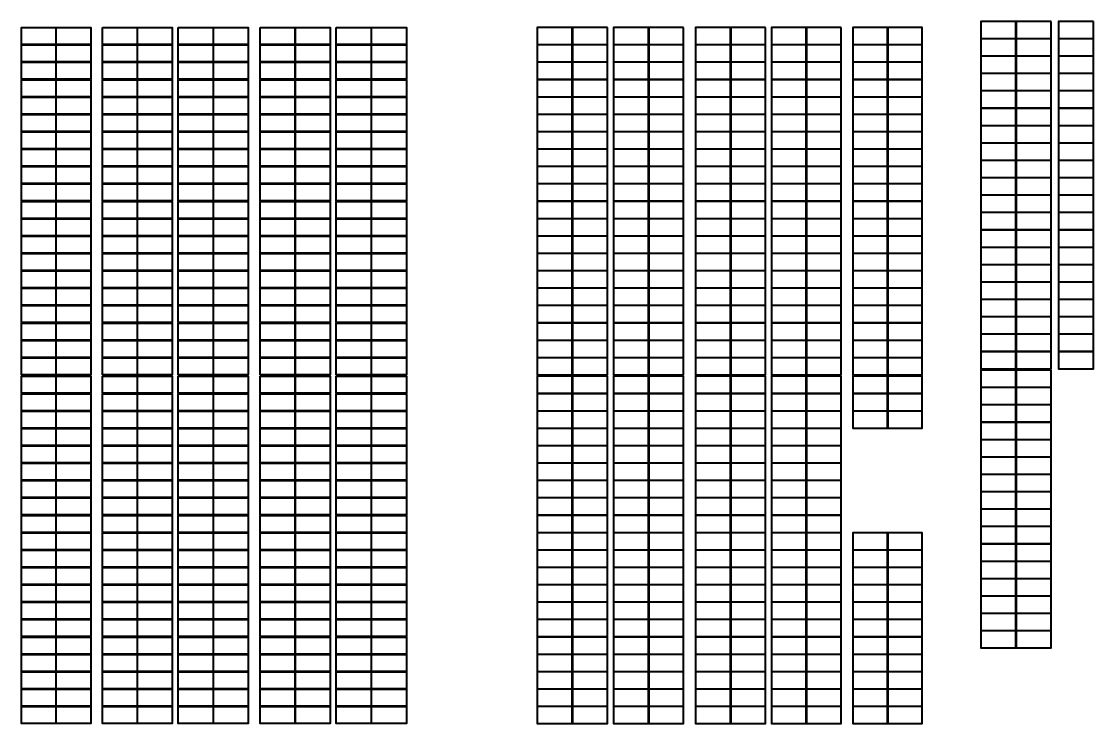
# Model space of a CAD drawing. Header units: millimetres. Extents: x 905 to 454098, y 508 to 244600.
# Drawn here: x 239238 to 310726, y 508 to 47324 of the extents above; entities that cross this region are included whole.
import ezdxf

# ---------------------------------------------------------------- set-up
doc = ezdxf.new("R2010")
doc.units = ezdxf.units.MM
doc.layers.add('SOL-PV MODULES', color=5, linetype='Continuous', lineweight=40)

msp = doc.modelspace()

# ---------------------------------------------------------------- linework, layer by layer
at = {"layer": 'SOL-PV MODULES'}
for points in [[(305548, 47324), (303218, 47324), (303218, 46190), (305548, 46190)], [(307897, 47324), (305568, 47324), (305568, 46190), (307897, 46190)], [(310726, 47324), (308397, 47324), (308397, 46190), (310726, 46190)], [(241537, 45784), (239238, 45784), (239238, 46918), (241537, 46918)], [(241557, 46918), (243861, 46918), (243861, 45784), (241557, 45784)], [(244652, 46918), (246963, 46918), (246963, 45784), (244652, 45784)], [(246982, 46918), (249297, 46918), (249297, 45784), (246982, 45784)], [(249694, 46918), (252014, 46918), (252014, 45784), (249694, 45784)], [(252034, 46918), (254356, 46918), (254356, 45784), (252034, 45784)], [(255153, 46918), (257479, 46918), (257479, 45784), (255153, 45784)], [(257499, 46918), (259828, 46918), (259828, 45784), (257499, 45784)], [(260227, 46918), (262557, 46918), (262557, 45784), (260227, 45784)], [(262577, 46918), (264909, 46918), (264909, 45784), (262577, 45784)], [(275966, 46918), (273635, 46918), (273635, 45784), (275966, 45784)], [(278317, 46918), (275986, 46918), (275986, 45784), (278317, 45784)], [(281045, 46918), (278716, 46918), (278716, 45784), (281045, 45784)], [(283391, 46918), (281065, 46918), (281065, 45784), (283391, 45784)], [(286510, 46918), (284188, 46918), (284188, 45784), (286510, 45784)], [(288849, 46918), (286530, 46918), (286530, 45784), (288849, 45784)], [(291561, 46918), (289247, 46918), (289247, 45784), (291561, 45784)], [(293892, 46918), (291581, 46918), (291581, 45784), (293892, 45784)], [(296987, 46918), (294683, 46918), (294683, 45784), (296987, 45784)], [(297007, 45784), (299306, 45784), (299306, 46918), (297007, 46918)], [(241537, 44625), (239238, 44625), (239238, 45759), (241537, 45759)], [(241557, 45759), (243861, 45759), (243861, 44625), (241557, 44625)], [(244652, 45759), (246963, 45759), (246963, 44625), (244652, 44625)], [(246982, 45759), (249297, 45759), (249297, 44625), (246982, 44625)], [(249694, 45759), (252014, 45759), (252014, 44625), (249694, 44625)], [(252034, 45759), (254356, 45759), (254356, 44625), (252034, 44625)], [(255153, 45759), (257479, 45759), (257479, 44625), (255153, 44625)], [(257499, 45759), (259828, 45759), (259828, 44625), (257499, 44625)], [(260227, 45759), (262557, 45759), (262557, 44625), (260227, 44625)], [(262577, 45759), (264909, 45759), (264909, 44625), (262577, 44625)], [(275966, 45759), (273635, 45759), (273635, 44625), (275966, 44625)], [(278317, 45759), (275986, 45759), (275986, 44625), (278317, 44625)], [(281045, 45759), (278716, 45759), (278716, 44625), (281045, 44625)], [(283391, 45759), (281065, 45759), (281065, 44625), (283391, 44625)], [(286510, 45759), (284188, 45759), (284188, 44625), (286510, 44625)], [(288849, 45759), (286530, 45759), (286530, 44625), (288849, 44625)], [(291561, 45759), (289247, 45759), (289247, 44625), (291561, 44625)], [(293892, 45759), (291581, 45759), (291581, 44625), (293892, 44625)], [(296987, 45759), (294683, 45759), (294683, 44625), (296987, 44625)], [(297007, 44625), (299306, 44625), (299306, 45759), (297007, 45759)], [(305548, 46165), (303218, 46165), (303218, 45031), (305548, 45031)], [(307897, 46165), (305568, 46165), (305568, 45031), (307897, 45031)], [(310726, 46165), (308397, 46165), (308397, 45031), (310726, 45031)], [(241537, 43466), (239238, 43466), (239238, 44600), (241537, 44600)], [(241557, 44600), (243861, 44600), (243861, 43466), (241557, 43466)], [(244652, 44600), (246963, 44600), (246963, 43466), (244652, 43466)], [(246982, 44600), (249297, 44600), (249297, 43466), (246982, 43466)], [(249694, 44600), (252014, 44600), (252014, 43466), (249694, 43466)], [(252034, 44600), (254356, 44600), (254356, 43466), (252034, 43466)], [(255153, 44600), (257479, 44600), (257479, 43466), (255153, 43466)], [(257499, 44600), (259828, 44600), (259828, 43466), (257499, 43466)], [(260227, 44600), (262557, 44600), (262557, 43466), (260227, 43466)], [(262577, 44600), (264909, 44600), (264909, 43466), (262577, 43466)], [(275966, 44600), (273635, 44600), (273635, 43466), (275966, 43466)], [(278317, 44600), (275986, 44600), (275986, 43466), (278317, 43466)], [(281045, 44600), (278716, 44600), (278716, 43466), (281045, 43466)], [(283391, 44600), (281065, 44600), (281065, 43466), (283391, 43466)], [(286510, 44600), (284188, 44600), (284188, 43466), (286510, 43466)], [(288849, 44600), (286530, 44600), (286530, 43466), (288849, 43466)], [(291561, 44600), (289247, 44600), (289247, 43466), (291561, 43466)], [(293892, 44600), (291581, 44600), (291581, 43466), (293892, 43466)], [(296987, 44600), (294683, 44600), (294683, 43466), (296987, 43466)], [(297007, 43466), (299306, 43466), (299306, 44600), (297007, 44600)], [(305548, 45006), (303218, 45006), (303218, 43872), (305548, 43872)], [(307897, 45006), (305568, 45006), (305568, 43872), (307897, 43872)], [(310726, 45006), (308397, 45006), (308397, 43872), (310726, 43872)], [(305548, 43847), (303218, 43847), (303218, 42713), (305548, 42713)], [(307897, 43847), (305568, 43847), (305568, 42713), (307897, 42713)], [(310726, 43847), (308397, 43847), (308397, 42713), (310726, 42713)], [(241537, 42307), (239238, 42307), (239238, 43441), (241537, 43441)], [(241557, 43441), (243861, 43441), (243861, 42307), (241557, 42307)], [(244652, 43441), (246963, 43441), (246963, 42307), (244652, 42307)], [(246982, 43441), (249297, 43441), (249297, 42307), (246982, 42307)], [(249694, 43441), (252014, 43441), (252014, 42307), (249694, 42307)], [(252034, 43441), (254356, 43441), (254356, 42307), (252034, 42307)], [(255153, 43441), (257479, 43441), (257479, 42307), (255153, 42307)], [(257499, 43441), (259828, 43441), (259828, 42307), (257499, 42307)], [(260227, 43441), (262557, 43441), (262557, 42307), (260227, 42307)], [(262577, 43441), (264909, 43441), (264909, 42307), (262577, 42307)], [(275966, 43441), (273635, 43441), (273635, 42307), (275966, 42307)], [(278317, 43441), (275986, 43441), (275986, 42307), (278317, 42307)], [(281045, 43441), (278716, 43441), (278716, 42307), (281045, 42307)], [(283391, 43441), (281065, 43441), (281065, 42307), (283391, 42307)], [(286510, 43441), (284188, 43441), (284188, 42307), (286510, 42307)], [(288849, 43441), (286530, 43441), (286530, 42307), (288849, 42307)], [(291561, 43441), (289247, 43441), (289247, 42307), (291561, 42307)], [(293892, 43441), (291581, 43441), (291581, 42307), (293892, 42307)], [(296987, 43441), (294683, 43441), (294683, 42307), (296987, 42307)], [(297007, 42307), (299306, 42307), (299306, 43441), (297007, 43441)], [(241537, 41148), (239238, 41148), (239238, 42282), (241537, 42282)], [(241557, 42282), (243861, 42282), (243861, 41148), (241557, 41148)], [(244652, 42282), (246963, 42282), (246963, 41148), (244652, 41148)], [(246982, 42282), (249297, 42282), (249297, 41148), (246982, 41148)], [(249694, 42282), (252014, 42282), (252014, 41148), (249694, 41148)], [(252034, 42282), (254356, 42282), (254356, 41148), (252034, 41148)], [(255153, 42282), (257479, 42282), (257479, 41148), (255153, 41148)], [(257499, 42282), (259828, 42282), (259828, 41148), (257499, 41148)], [(260227, 42282), (262557, 42282), (262557, 41148), (260227, 41148)], [(262577, 42282), (264909, 42282), (264909, 41148), (262577, 41148)], [(275966, 42282), (273635, 42282), (273635, 41148), (275966, 41148)], [(278317, 42282), (275986, 42282), (275986, 41148), (278317, 41148)], [(281045, 42282), (278716, 42282), (278716, 41148), (281045, 41148)], [(283391, 42282), (281065, 42282), (281065, 41148), (283391, 41148)], [(286510, 42282), (284188, 42282), (284188, 41148), (286510, 41148)], [(288849, 42282), (286530, 42282), (286530, 41148), (288849, 41148)], [(291561, 42282), (289247, 42282), (289247, 41148), (291561, 41148)], [(293892, 42282), (291581, 42282), (291581, 41148), (293892, 41148)], [(296987, 42282), (294683, 42282), (294683, 41148), (296987, 41148)], [(297007, 41148), (299306, 41148), (299306, 42282), (297007, 42282)], [(305548, 42688), (303218, 42688), (303218, 41554), (305548, 41554)], [(307897, 42688), (305568, 42688), (305568, 41554), (307897, 41554)], [(310726, 42688), (308397, 42688), (308397, 41554), (310726, 41554)], [(305548, 41529), (303218, 41529), (303218, 40395), (305548, 40395)], [(307897, 41529), (305568, 41529), (305568, 40395), (307897, 40395)], [(310726, 41529), (308397, 41529), (308397, 40395), (310726, 40395)], [(241537, 39989), (239238, 39989), (239238, 41123), (241537, 41123)], [(241557, 41123), (243861, 41123), (243861, 39989), (241557, 39989)], [(244652, 41123), (246963, 41123), (246963, 39989), (244652, 39989)], [(246982, 41123), (249297, 41123), (249297, 39989), (246982, 39989)], [(249694, 41123), (252014, 41123), (252014, 39989), (249694, 39989)], [(252034, 41123), (254356, 41123), (254356, 39989), (252034, 39989)], [(255153, 41123), (257479, 41123), (257479, 39989), (255153, 39989)], [(257499, 41123), (259828, 41123), (259828, 39989), (257499, 39989)], [(260227, 41123), (262557, 41123), (262557, 39989), (260227, 39989)], [(262577, 41123), (264909, 41123), (264909, 39989), (262577, 39989)], [(275966, 41123), (273635, 41123), (273635, 39989), (275966, 39989)], [(278317, 41123), (275986, 41123), (275986, 39989), (278317, 39989)], [(281045, 41123), (278716, 41123), (278716, 39989), (281045, 39989)], [(283391, 41123), (281065, 41123), (281065, 39989), (283391, 39989)], [(286510, 41123), (284188, 41123), (284188, 39989), (286510, 39989)], [(288849, 41123), (286530, 41123), (286530, 39989), (288849, 39989)], [(291561, 41123), (289247, 41123), (289247, 39989), (291561, 39989)], [(293892, 41123), (291581, 41123), (291581, 39989), (293892, 39989)], [(296987, 41123), (294683, 41123), (294683, 39989), (296987, 39989)], [(297007, 39989), (299306, 39989), (299306, 41123), (297007, 41123)], [(305548, 40370), (303218, 40370), (303218, 39236), (305548, 39236)], [(307897, 40370), (305568, 40370), (305568, 39236), (307897, 39236)], [(310726, 40370), (308397, 40370), (308397, 39236), (310726, 39236)], [(241537, 38830), (239238, 38830), (239238, 39964), (241537, 39964)], [(241557, 39964), (243861, 39964), (243861, 38830), (241557, 38830)], [(244652, 39964), (246963, 39964), (246963, 38830), (244652, 38830)], [(246982, 39964), (249297, 39964), (249297, 38830), (246982, 38830)], [(249694, 39964), (252014, 39964), (252014, 38830), (249694, 38830)], [(252034, 39964), (254356, 39964), (254356, 38830), (252034, 38830)], [(255153, 39964), (257479, 39964), (257479, 38830), (255153, 38830)], [(257499, 39964), (259828, 39964), (259828, 38830), (257499, 38830)], [(260227, 39964), (262557, 39964), (262557, 38830), (260227, 38830)], [(262577, 39964), (264909, 39964), (264909, 38830), (262577, 38830)], [(275966, 39964), (273635, 39964), (273635, 38830), (275966, 38830)], [(278317, 39964), (275986, 39964), (275986, 38830), (278317, 38830)], [(281045, 39964), (278716, 39964), (278716, 38830), (281045, 38830)], [(283391, 39964), (281065, 39964), (281065, 38830), (283391, 38830)], [(286510, 39964), (284188, 39964), (284188, 38830), (286510, 38830)], [(288849, 39964), (286530, 39964), (286530, 38830), (288849, 38830)], [(291561, 39964), (289247, 39964), (289247, 38830), (291561, 38830)], [(293892, 39964), (291581, 39964), (291581, 38830), (293892, 38830)], [(296987, 39964), (294683, 39964), (294683, 38830), (296987, 38830)], [(297007, 38830), (299306, 38830), (299306, 39964), (297007, 39964)], [(241537, 37671), (239238, 37671), (239238, 38805), (241537, 38805)], [(241557, 38805), (243861, 38805), (243861, 37671), (241557, 37671)], [(244652, 38805), (246963, 38805), (246963, 37671), (244652, 37671)], [(246982, 38805), (249297, 38805), (249297, 37671), (246982, 37671)], [(249694, 38805), (252014, 38805), (252014, 37671), (249694, 37671)], [(252034, 38805), (254356, 38805), (254356, 37671), (252034, 37671)], [(255153, 38805), (257479, 38805), (257479, 37671), (255153, 37671)], [(257499, 38805), (259828, 38805), (259828, 37671), (257499, 37671)], [(260227, 38805), (262557, 38805), (262557, 37671), (260227, 37671)], [(262577, 38805), (264909, 38805), (264909, 37671), (262577, 37671)], [(275966, 38805), (273635, 38805), (273635, 37671), (275966, 37671)], [(278317, 38805), (275986, 38805), (275986, 37671), (278317, 37671)], [(281045, 38805), (278716, 38805), (278716, 37671), (281045, 37671)], [(283391, 38805), (281065, 38805), (281065, 37671), (283391, 37671)], [(286510, 38805), (284188, 38805), (284188, 37671), (286510, 37671)], [(288849, 38805), (286530, 38805), (286530, 37671), (288849, 37671)], [(291561, 38805), (289247, 38805), (289247, 37671), (291561, 37671)], [(293892, 38805), (291581, 38805), (291581, 37671), (293892, 37671)], [(296987, 38805), (294683, 38805), (294683, 37671), (296987, 37671)], [(297007, 37671), (299306, 37671), (299306, 38805), (297007, 38805)], [(305548, 39211), (303218, 39211), (303218, 38077), (305548, 38077)], [(307897, 39211), (305568, 39211), (305568, 38077), (307897, 38077)], [(310726, 39211), (308397, 39211), (308397, 38077), (310726, 38077)], [(305548, 38052), (303218, 38052), (303218, 36918), (305548, 36918)], [(307897, 38052), (305568, 38052), (305568, 36918), (307897, 36918)], [(310726, 38052), (308397, 38052), (308397, 36918), (310726, 36918)], [(241537, 36512), (239238, 36512), (239238, 37646), (241537, 37646)], [(241557, 37646), (243861, 37646), (243861, 36512), (241557, 36512)], [(244652, 37646), (246963, 37646), (246963, 36512), (244652, 36512)], [(246982, 37646), (249297, 37646), (249297, 36512), (246982, 36512)], [(249694, 37646), (252014, 37646), (252014, 36512), (249694, 36512)], [(252034, 37646), (254356, 37646), (254356, 36512), (252034, 36512)], [(255153, 37646), (257479, 37646), (257479, 36512), (255153, 36512)], [(257499, 37646), (259828, 37646), (259828, 36512), (257499, 36512)], [(260227, 37646), (262557, 37646), (262557, 36512), (260227, 36512)], [(262577, 37646), (264909, 37646), (264909, 36512), (262577, 36512)], [(275966, 37646), (273635, 37646), (273635, 36512), (275966, 36512)], [(278317, 37646), (275986, 37646), (275986, 36512), (278317, 36512)], [(281045, 37646), (278716, 37646), (278716, 36512), (281045, 36512)], [(283391, 37646), (281065, 37646), (281065, 36512), (283391, 36512)], [(286510, 37646), (284188, 37646), (284188, 36512), (286510, 36512)], [(288849, 37646), (286530, 37646), (286530, 36512), (288849, 36512)], [(291561, 37646), (289247, 37646), (289247, 36512), (291561, 36512)], [(293892, 37646), (291581, 37646), (291581, 36512), (293892, 36512)], [(296987, 37646), (294683, 37646), (294683, 36512), (296987, 36512)], [(297007, 36512), (299306, 36512), (299306, 37646), (297007, 37646)], [(241537, 35353), (239238, 35353), (239238, 36487), (241537, 36487)], [(241557, 36487), (243861, 36487), (243861, 35353), (241557, 35353)], [(244652, 36487), (246963, 36487), (246963, 35353), (244652, 35353)], [(246982, 36487), (249297, 36487), (249297, 35353), (246982, 35353)], [(249694, 36487), (252014, 36487), (252014, 35353), (249694, 35353)], [(252034, 36487), (254356, 36487), (254356, 35353), (252034, 35353)], [(255153, 36487), (257479, 36487), (257479, 35353), (255153, 35353)], [(257499, 36487), (259828, 36487), (259828, 35353), (257499, 35353)], [(260227, 36487), (262557, 36487), (262557, 35353), (260227, 35353)], [(262577, 36487), (264909, 36487), (264909, 35353), (262577, 35353)], [(275966, 36487), (273635, 36487), (273635, 35353), (275966, 35353)], [(278317, 36487), (275986, 36487), (275986, 35353), (278317, 35353)], [(281045, 36487), (278716, 36487), (278716, 35353), (281045, 35353)], [(283391, 36487), (281065, 36487), (281065, 35353), (283391, 35353)], [(286510, 36487), (284188, 36487), (284188, 35353), (286510, 35353)], [(288849, 36487), (286530, 36487), (286530, 35353), (288849, 35353)], [(291561, 36487), (289247, 36487), (289247, 35353), (291561, 35353)], [(293892, 36487), (291581, 36487), (291581, 35353), (293892, 35353)], [(296987, 36487), (294683, 36487), (294683, 35353), (296987, 35353)], [(297007, 35353), (299306, 35353), (299306, 36487), (297007, 36487)], [(305548, 36893), (303218, 36893), (303218, 35759), (305548, 35759)], [(307897, 36893), (305568, 36893), (305568, 35759), (307897, 35759)], [(310726, 36893), (308397, 36893), (308397, 35759), (310726, 35759)], [(241537, 34194), (239238, 34194), (239238, 35328), (241537, 35328)], [(241557, 35328), (243861, 35328), (243861, 34194), (241557, 34194)], [(244652, 35328), (246963, 35328), (246963, 34194), (244652, 34194)], [(246982, 35328), (249297, 35328), (249297, 34194), (246982, 34194)], [(249694, 35328), (252014, 35328), (252014, 34194), (249694, 34194)], [(252034, 35328), (254356, 35328), (254356, 34194), (252034, 34194)], [(255153, 35328), (257479, 35328), (257479, 34194), (255153, 34194)], [(257499, 35328), (259828, 35328), (259828, 34194), (257499, 34194)], [(260227, 35328), (262557, 35328), (262557, 34194), (260227, 34194)], [(262577, 35328), (264909, 35328), (264909, 34194), (262577, 34194)], [(275966, 35328), (273635, 35328), (273635, 34194), (275966, 34194)], [(278317, 35328), (275986, 35328), (275986, 34194), (278317, 34194)], [(281045, 35328), (278716, 35328), (278716, 34194), (281045, 34194)], [(283391, 35328), (281065, 35328), (281065, 34194), (283391, 34194)], [(286510, 35328), (284188, 35328), (284188, 34194), (286510, 34194)], [(288849, 35328), (286530, 35328), (286530, 34194), (288849, 34194)], [(291561, 35328), (289247, 35328), (289247, 34194), (291561, 34194)], [(293892, 35328), (291581, 35328), (291581, 34194), (293892, 34194)], [(296987, 35328), (294683, 35328), (294683, 34194), (296987, 34194)], [(297007, 34194), (299306, 34194), (299306, 35328), (297007, 35328)], [(305548, 35734), (303218, 35734), (303218, 34600), (305548, 34600)], [(307897, 35734), (305568, 35734), (305568, 34600), (307897, 34600)], [(310726, 35734), (308397, 35734), (308397, 34600), (310726, 34600)], [(305548, 34575), (303218, 34575), (303218, 33441), (305548, 33441)], [(307897, 34575), (305568, 34575), (305568, 33441), (307897, 33441)], [(310726, 34575), (308397, 34575), (308397, 33441), (310726, 33441)], [(241537, 33035), (239238, 33035), (239238, 34169), (241537, 34169)], [(241557, 34169), (243861, 34169), (243861, 33035), (241557, 33035)], [(244652, 34169), (246963, 34169), (246963, 33035), (244652, 33035)], [(246982, 34169), (249297, 34169), (249297, 33035), (246982, 33035)], [(249694, 34169), (252014, 34169), (252014, 33035), (249694, 33035)], [(252034, 34169), (254356, 34169), (254356, 33035), (252034, 33035)], [(255153, 34169), (257479, 34169), (257479, 33035), (255153, 33035)], [(257499, 34169), (259828, 34169), (259828, 33035), (257499, 33035)], [(260227, 34169), (262557, 34169), (262557, 33035), (260227, 33035)], [(262577, 34169), (264909, 34169), (264909, 33035), (262577, 33035)], [(275966, 34169), (273635, 34169), (273635, 33035), (275966, 33035)], [(278317, 34169), (275986, 34169), (275986, 33035), (278317, 33035)], [(281045, 34169), (278716, 34169), (278716, 33035), (281045, 33035)], [(283391, 34169), (281065, 34169), (281065, 33035), (283391, 33035)], [(286510, 34169), (284188, 34169), (284188, 33035), (286510, 33035)], [(288849, 34169), (286530, 34169), (286530, 33035), (288849, 33035)], [(291561, 34169), (289247, 34169), (289247, 33035), (291561, 33035)], [(293892, 34169), (291581, 34169), (291581, 33035), (293892, 33035)], [(296987, 34169), (294683, 34169), (294683, 33035), (296987, 33035)], [(297007, 33035), (299306, 33035), (299306, 34169), (297007, 34169)], [(241537, 31876), (239238, 31876), (239238, 33010), (241537, 33010)], [(241557, 33010), (243861, 33010), (243861, 31876), (241557, 31876)], [(244652, 33010), (246963, 33010), (246963, 31876), (244652, 31876)], [(246982, 33010), (249297, 33010), (249297, 31876), (246982, 31876)], [(249694, 33010), (252014, 33010), (252014, 31876), (249694, 31876)], [(252034, 33010), (254356, 33010), (254356, 31876), (252034, 31876)], [(255153, 33010), (257479, 33010), (257479, 31876), (255153, 31876)], [(257499, 33010), (259828, 33010), (259828, 31876), (257499, 31876)], [(260227, 33010), (262557, 33010), (262557, 31876), (260227, 31876)], [(262577, 33010), (264909, 33010), (264909, 31876), (262577, 31876)], [(275966, 33010), (273635, 33010), (273635, 31876), (275966, 31876)], [(278317, 33010), (275986, 33010), (275986, 31876), (278317, 31876)], [(281045, 33010), (278716, 33010), (278716, 31876), (281045, 31876)], [(283391, 33010), (281065, 33010), (281065, 31876), (283391, 31876)], [(286510, 33010), (284188, 33010), (284188, 31876), (286510, 31876)], [(288849, 33010), (286530, 33010), (286530, 31876), (288849, 31876)], [(291561, 33010), (289247, 33010), (289247, 31876), (291561, 31876)], [(293892, 33010), (291581, 33010), (291581, 31876), (293892, 31876)], [(296987, 33010), (294683, 33010), (294683, 31876), (296987, 31876)], [(297007, 31876), (299306, 31876), (299306, 33010), (297007, 33010)], [(305548, 33416), (303218, 33416), (303218, 32282), (305548, 32282)], [(307897, 33416), (305568, 33416), (305568, 32282), (307897, 32282)], [(310726, 33416), (308397, 33416), (308397, 32282), (310726, 32282)], [(305548, 32257), (303218, 32257), (303218, 31123), (305548, 31123)], [(307897, 32257), (305568, 32257), (305568, 31123), (307897, 31123)], [(310726, 32257), (308397, 32257), (308397, 31123), (310726, 31123)], [(241537, 30717), (239238, 30717), (239238, 31851), (241537, 31851)], [(241557, 31851), (243861, 31851), (243861, 30717), (241557, 30717)], [(244652, 31851), (246963, 31851), (246963, 30717), (244652, 30717)], [(246982, 31851), (249297, 31851), (249297, 30717), (246982, 30717)], [(249694, 31851), (252014, 31851), (252014, 30717), (249694, 30717)], [(252034, 31851), (254356, 31851), (254356, 30717), (252034, 30717)], [(255153, 31851), (257479, 31851), (257479, 30717), (255153, 30717)], [(257499, 31851), (259828, 31851), (259828, 30717), (257499, 30717)], [(260227, 31851), (262557, 31851), (262557, 30717), (260227, 30717)], [(262577, 31851), (264909, 31851), (264909, 30717), (262577, 30717)], [(275966, 31851), (273635, 31851), (273635, 30717), (275966, 30717)], [(278317, 31851), (275986, 31851), (275986, 30717), (278317, 30717)], [(281045, 31851), (278716, 31851), (278716, 30717), (281045, 30717)], [(283391, 31851), (281065, 31851), (281065, 30717), (283391, 30717)], [(286510, 31851), (284188, 31851), (284188, 30717), (286510, 30717)], [(288849, 31851), (286530, 31851), (286530, 30717), (288849, 30717)], [(291561, 31851), (289247, 31851), (289247, 30717), (291561, 30717)], [(293892, 31851), (291581, 31851), (291581, 30717), (293892, 30717)], [(296987, 31851), (294683, 31851), (294683, 30717), (296987, 30717)], [(297007, 30717), (299306, 30717), (299306, 31851), (297007, 31851)], [(305548, 31098), (303218, 31098), (303218, 29964), (305548, 29964)], [(307897, 31098), (305568, 31098), (305568, 29964), (307897, 29964)], [(310726, 31098), (308397, 31098), (308397, 29964), (310726, 29964)], [(241537, 29558), (239238, 29558), (239238, 30692), (241537, 30692)], [(241557, 30692), (243861, 30692), (243861, 29558), (241557, 29558)], [(244652, 30692), (246963, 30692), (246963, 29558), (244652, 29558)], [(246982, 30692), (249297, 30692), (249297, 29558), (246982, 29558)], [(249694, 30692), (252014, 30692), (252014, 29558), (249694, 29558)], [(252034, 30692), (254356, 30692), (254356, 29558), (252034, 29558)], [(255153, 30692), (257479, 30692), (257479, 29558), (255153, 29558)], [(257499, 30692), (259828, 30692), (259828, 29558), (257499, 29558)], [(260227, 30692), (262557, 30692), (262557, 29558), (260227, 29558)], [(262577, 30692), (264909, 30692), (264909, 29558), (262577, 29558)], [(275966, 30692), (273635, 30692), (273635, 29558), (275966, 29558)], [(278317, 30692), (275986, 30692), (275986, 29558), (278317, 29558)], [(281045, 30692), (278716, 30692), (278716, 29558), (281045, 29558)], [(283391, 30692), (281065, 30692), (281065, 29558), (283391, 29558)], [(286510, 30692), (284188, 30692), (284188, 29558), (286510, 29558)], [(288849, 30692), (286530, 30692), (286530, 29558), (288849, 29558)], [(291561, 30692), (289247, 30692), (289247, 29558), (291561, 29558)], [(293892, 30692), (291581, 30692), (291581, 29558), (293892, 29558)], [(296987, 30692), (294683, 30692), (294683, 29558), (296987, 29558)], [(297007, 29558), (299306, 29558), (299306, 30692), (297007, 30692)], [(241537, 28399), (239238, 28399), (239238, 29533), (241537, 29533)], [(241557, 29533), (243861, 29533), (243861, 28399), (241557, 28399)], [(244652, 29533), (246963, 29533), (246963, 28399), (244652, 28399)], [(246982, 29533), (249297, 29533), (249297, 28399), (246982, 28399)], [(249694, 29533), (252014, 29533), (252014, 28399), (249694, 28399)], [(252034, 29533), (254356, 29533), (254356, 28399), (252034, 28399)], [(255153, 29533), (257479, 29533), (257479, 28399), (255153, 28399)], [(257499, 29533), (259828, 29533), (259828, 28399), (257499, 28399)], [(260227, 29533), (262557, 29533), (262557, 28399), (260227, 28399)], [(262577, 29533), (264909, 29533), (264909, 28399), (262577, 28399)], [(275966, 29533), (273635, 29533), (273635, 28399), (275966, 28399)], [(278317, 29533), (275986, 29533), (275986, 28399), (278317, 28399)], [(281045, 29533), (278716, 29533), (278716, 28399), (281045, 28399)], [(283391, 29533), (281065, 29533), (281065, 28399), (283391, 28399)], [(286510, 29533), (284188, 29533), (284188, 28399), (286510, 28399)], [(288849, 29533), (286530, 29533), (286530, 28399), (288849, 28399)], [(291561, 29533), (289247, 29533), (289247, 28399), (291561, 28399)], [(293892, 29533), (291581, 29533), (291581, 28399), (293892, 28399)], [(296987, 29533), (294683, 29533), (294683, 28399), (296987, 28399)], [(297007, 28399), (299306, 28399), (299306, 29533), (297007, 29533)], [(305548, 29939), (303218, 29939), (303218, 28805), (305548, 28805)], [(307897, 29939), (305568, 29939), (305568, 28805), (307897, 28805)], [(310726, 29939), (308397, 29939), (308397, 28805), (310726, 28805)], [(305548, 28780), (303218, 28780), (303218, 27646), (305548, 27646)], [(307897, 28780), (305568, 28780), (305568, 27646), (307897, 27646)], [(310726, 28780), (308397, 28780), (308397, 27646), (310726, 27646)], [(241537, 27240), (239238, 27240), (239238, 28374), (241537, 28374)], [(241557, 28374), (243861, 28374), (243861, 27240), (241557, 27240)], [(244652, 28374), (246963, 28374), (246963, 27240), (244652, 27240)], [(246982, 28374), (249297, 28374), (249297, 27240), (246982, 27240)], [(249694, 28374), (252014, 28374), (252014, 27240), (249694, 27240)], [(252034, 28374), (254356, 28374), (254356, 27240), (252034, 27240)], [(255153, 28374), (257479, 28374), (257479, 27240), (255153, 27240)], [(257499, 28374), (259828, 28374), (259828, 27240), (257499, 27240)], [(260227, 28374), (262557, 28374), (262557, 27240), (260227, 27240)], [(262577, 28374), (264909, 28374), (264909, 27240), (262577, 27240)], [(275966, 28374), (273635, 28374), (273635, 27240), (275966, 27240)], [(278317, 28374), (275986, 28374), (275986, 27240), (278317, 27240)], [(281045, 28374), (278716, 28374), (278716, 27240), (281045, 27240)], [(283391, 28374), (281065, 28374), (281065, 27240), (283391, 27240)], [(286510, 28374), (284188, 28374), (284188, 27240), (286510, 27240)], [(288849, 28374), (286530, 28374), (286530, 27240), (288849, 27240)], [(291561, 28374), (289247, 28374), (289247, 27240), (291561, 27240)], [(293892, 28374), (291581, 28374), (291581, 27240), (293892, 27240)], [(296987, 28374), (294683, 28374), (294683, 27240), (296987, 27240)], [(297007, 27240), (299306, 27240), (299306, 28374), (297007, 28374)], [(241537, 26081), (239238, 26081), (239238, 27215), (241537, 27215)], [(241557, 27215), (243861, 27215), (243861, 26081), (241557, 26081)], [(244652, 27215), (246963, 27215), (246963, 26081), (244652, 26081)], [(246982, 27215), (249297, 27215), (249297, 26081), (246982, 26081)], [(249694, 27215), (252014, 27215), (252014, 26081), (249694, 26081)], [(252034, 27215), (254356, 27215), (254356, 26081), (252034, 26081)], [(255153, 27215), (257479, 27215), (257479, 26081), (255153, 26081)], [(257499, 27215), (259828, 27215), (259828, 26081), (257499, 26081)], [(260227, 27215), (262557, 27215), (262557, 26081), (260227, 26081)], [(262577, 27215), (264909, 27215), (264909, 26081), (262577, 26081)], [(275966, 27215), (273635, 27215), (273635, 26081), (275966, 26081)], [(278317, 27215), (275986, 27215), (275986, 26081), (278317, 26081)], [(281045, 27215), (278716, 27215), (278716, 26081), (281045, 26081)], [(283391, 27215), (281065, 27215), (281065, 26081), (283391, 26081)], [(286510, 27215), (284188, 27215), (284188, 26081), (286510, 26081)], [(288849, 27215), (286530, 27215), (286530, 26081), (288849, 26081)], [(291561, 27215), (289247, 27215), (289247, 26081), (291561, 26081)], [(293892, 27215), (291581, 27215), (291581, 26081), (293892, 26081)], [(296987, 27215), (294683, 27215), (294683, 26081), (296987, 26081)], [(297007, 26081), (299306, 26081), (299306, 27215), (297007, 27215)], [(305548, 27621), (303218, 27621), (303218, 26487), (305548, 26487)], [(307897, 27621), (305568, 27621), (305568, 26487), (307897, 26487)], [(310726, 27621), (308397, 27621), (308397, 26487), (310726, 26487)], [(305548, 26462), (303218, 26462), (303218, 25328), (305548, 25328)], [(307897, 26462), (305568, 26462), (305568, 25328), (307897, 25328)], [(310726, 26462), (308397, 26462), (308397, 25328), (310726, 25328)], [(241537, 24922), (239238, 24922), (239238, 26056), (241537, 26056)], [(241557, 26056), (243861, 26056), (243861, 24922), (241557, 24922)], [(244652, 26056), (246963, 26056), (246963, 24922), (244652, 24922)], [(246982, 26056), (249297, 26056), (249297, 24922), (246982, 24922)], [(249694, 26056), (252014, 26056), (252014, 24922), (249694, 24922)], [(252034, 26056), (254356, 26056), (254356, 24922), (252034, 24922)], [(255153, 26056), (257479, 26056), (257479, 24922), (255153, 24922)], [(257499, 26056), (259828, 26056), (259828, 24922), (257499, 24922)], [(260227, 26056), (262557, 26056), (262557, 24922), (260227, 24922)], [(262577, 26056), (264909, 26056), (264909, 24922), (262577, 24922)], [(275966, 26056), (273635, 26056), (273635, 24922), (275966, 24922)], [(278317, 26056), (275986, 26056), (275986, 24922), (278317, 24922)], [(281045, 26056), (278716, 26056), (278716, 24922), (281045, 24922)], [(283391, 26056), (281065, 26056), (281065, 24922), (283391, 24922)], [(286510, 26056), (284188, 26056), (284188, 24922), (286510, 24922)], [(288849, 26056), (286530, 26056), (286530, 24922), (288849, 24922)], [(291561, 26056), (289247, 26056), (289247, 24922), (291561, 24922)], [(293892, 26056), (291581, 26056), (291581, 24922), (293892, 24922)], [(296987, 26056), (294683, 26056), (294683, 24922), (296987, 24922)], [(297007, 24922), (299306, 24922), (299306, 26056), (297007, 26056)], [(305548, 25303), (303218, 25303), (303218, 24169), (305548, 24169)], [(307897, 25303), (305568, 25303), (305568, 24169), (307897, 24169)], [(310726, 25303), (308397, 25303), (308397, 24169), (310726, 24169)], [(241537, 23763), (239238, 23763), (239238, 24897), (241537, 24897)], [(241557, 24897), (243861, 24897), (243861, 23763), (241557, 23763)], [(244652, 24897), (246963, 24897), (246963, 23763), (244652, 23763)], [(246982, 24897), (249297, 24897), (249297, 23763), (246982, 23763)], [(249694, 24897), (252014, 24897), (252014, 23763), (249694, 23763)], [(252034, 24897), (254356, 24897), (254356, 23763), (252034, 23763)], [(255153, 24897), (257479, 24897), (257479, 23763), (255153, 23763)], [(257499, 24897), (259828, 24897), (259828, 23763), (257499, 23763)], [(260227, 24897), (262557, 24897), (262557, 23763), (260227, 23763)], [(262577, 24897), (264909, 24897), (264909, 23763), (262577, 23763)], [(275966, 24897), (273635, 24897), (273635, 23763), (275966, 23763)], [(278317, 24897), (275986, 24897), (275986, 23763), (278317, 23763)], [(281045, 24897), (278716, 24897), (278716, 23763), (281045, 23763)], [(283391, 24897), (281065, 24897), (281065, 23763), (283391, 23763)], [(286510, 24897), (284188, 24897), (284188, 23763), (286510, 23763)], [(288849, 24897), (286530, 24897), (286530, 23763), (288849, 23763)], [(291561, 24897), (289247, 24897), (289247, 23763), (291561, 23763)], [(293892, 24897), (291581, 24897), (291581, 23763), (293892, 23763)], [(296987, 24897), (294683, 24897), (294683, 23763), (296987, 23763)], [(297007, 23763), (299306, 23763), (299306, 24897), (297007, 24897)], [(241537, 22529), (239238, 22529), (239238, 23663), (241537, 23663)], [(241557, 23663), (243861, 23663), (243861, 22529), (241557, 22529)], [(244652, 23663), (246963, 23663), (246963, 22529), (244652, 22529)], [(246982, 23663), (249297, 23663), (249297, 22529), (246982, 22529)], [(249694, 23663), (252014, 23663), (252014, 22529), (249694, 22529)], [(252034, 23663), (254356, 23663), (254356, 22529), (252034, 22529)], [(255153, 23663), (257479, 23663), (257479, 22529), (255153, 22529)], [(257499, 23663), (259828, 23663), (259828, 22529), (257499, 22529)], [(260227, 23663), (262557, 23663), (262557, 22529), (260227, 22529)], [(262577, 23663), (264909, 23663), (264909, 22529), (262577, 22529)], [(275966, 23663), (273635, 23663), (273635, 22529), (275966, 22529)], [(278317, 23663), (275986, 23663), (275986, 22529), (278317, 22529)], [(281045, 23663), (278716, 23663), (278716, 22529), (281045, 22529)], [(283391, 23663), (281065, 23663), (281065, 22529), (283391, 22529)], [(286510, 23663), (284188, 23663), (284188, 22529), (286510, 22529)], [(288849, 23663), (286530, 23663), (286530, 22529), (288849, 22529)], [(291561, 23663), (289247, 23663), (289247, 22529), (291561, 22529)], [(293892, 23663), (291581, 23663), (291581, 22529), (293892, 22529)], [(296987, 23663), (294683, 23663), (294683, 22529), (296987, 22529)], [(297007, 22529), (299306, 22529), (299306, 23663), (297007, 23663)], [(305548, 24069), (303218, 24069), (303218, 22935), (305548, 22935)], [(307897, 24069), (305568, 24069), (305568, 22935), (307897, 22935)], [(305548, 22910), (303218, 22910), (303218, 21776), (305548, 21776)], [(307897, 22910), (305568, 22910), (305568, 21776), (307897, 21776)], [(241537, 21370), (239238, 21370), (239238, 22504), (241537, 22504)], [(241557, 22504), (243861, 22504), (243861, 21370), (241557, 21370)], [(244652, 22504), (246963, 22504), (246963, 21370), (244652, 21370)], [(246982, 22504), (249297, 22504), (249297, 21370), (246982, 21370)], [(249694, 22504), (252014, 22504), (252014, 21370), (249694, 21370)], [(252034, 22504), (254356, 22504), (254356, 21370), (252034, 21370)], [(255153, 22504), (257479, 22504), (257479, 21370), (255153, 21370)], [(257499, 22504), (259828, 22504), (259828, 21370), (257499, 21370)], [(260227, 22504), (262557, 22504), (262557, 21370), (260227, 21370)], [(262577, 22504), (264909, 22504), (264909, 21370), (262577, 21370)], [(275966, 22504), (273635, 22504), (273635, 21370), (275966, 21370)], [(278317, 22504), (275986, 22504), (275986, 21370), (278317, 21370)], [(281045, 22504), (278716, 22504), (278716, 21370), (281045, 21370)], [(283391, 22504), (281065, 22504), (281065, 21370), (283391, 21370)], [(286510, 22504), (284188, 22504), (284188, 21370), (286510, 21370)], [(288849, 22504), (286530, 22504), (286530, 21370), (288849, 21370)], [(291561, 22504), (289247, 22504), (289247, 21370), (291561, 21370)], [(293892, 22504), (291581, 22504), (291581, 21370), (293892, 21370)], [(296987, 22504), (294683, 22504), (294683, 21370), (296987, 21370)], [(297007, 21370), (299306, 21370), (299306, 22504), (297007, 22504)], [(305548, 21751), (303218, 21751), (303218, 20617), (305548, 20617)], [(307897, 21751), (305568, 21751), (305568, 20617), (307897, 20617)], [(241537, 20211), (239238, 20211), (239238, 21345), (241537, 21345)], [(241557, 21345), (243861, 21345), (243861, 20211), (241557, 20211)], [(244652, 21345), (246963, 21345), (246963, 20211), (244652, 20211)], [(246982, 21345), (249297, 21345), (249297, 20211), (246982, 20211)], [(249694, 21345), (252014, 21345), (252014, 20211), (249694, 20211)], [(252034, 21345), (254356, 21345), (254356, 20211), (252034, 20211)], [(255153, 21345), (257479, 21345), (257479, 20211), (255153, 20211)], [(257499, 21345), (259828, 21345), (259828, 20211), (257499, 20211)], [(260227, 21345), (262557, 21345), (262557, 20211), (260227, 20211)], [(262577, 21345), (264909, 21345), (264909, 20211), (262577, 20211)], [(275966, 21345), (273635, 21345), (273635, 20211), (275966, 20211)], [(278317, 21345), (275986, 21345), (275986, 20211), (278317, 20211)], [(281045, 21345), (278716, 21345), (278716, 20211), (281045, 20211)], [(283391, 21345), (281065, 21345), (281065, 20211), (283391, 20211)], [(286510, 21345), (284188, 21345), (284188, 20211), (286510, 20211)], [(288849, 21345), (286530, 21345), (286530, 20211), (288849, 20211)], [(291561, 21345), (289247, 21345), (289247, 20211), (291561, 20211)], [(293892, 21345), (291581, 21345), (291581, 20211), (293892, 20211)], [(296987, 21345), (294683, 21345), (294683, 20211), (296987, 20211)], [(297007, 20211), (299306, 20211), (299306, 21345), (297007, 21345)], [(241537, 19052), (239238, 19052), (239238, 20186), (241537, 20186)], [(241557, 20186), (243861, 20186), (243861, 19052), (241557, 19052)], [(244652, 20186), (246963, 20186), (246963, 19052), (244652, 19052)], [(246982, 20186), (249297, 20186), (249297, 19052), (246982, 19052)], [(249694, 20186), (252014, 20186), (252014, 19052), (249694, 19052)], [(252034, 20186), (254356, 20186), (254356, 19052), (252034, 19052)], [(255153, 20186), (257479, 20186), (257479, 19052), (255153, 19052)], [(257499, 20186), (259828, 20186), (259828, 19052), (257499, 19052)], [(260227, 20186), (262557, 20186), (262557, 19052), (260227, 19052)], [(262577, 20186), (264909, 20186), (264909, 19052), (262577, 19052)], [(275966, 20186), (273635, 20186), (273635, 19052), (275966, 19052)], [(278317, 20186), (275986, 20186), (275986, 19052), (278317, 19052)], [(281045, 20186), (278716, 20186), (278716, 19052), (281045, 19052)], [(283391, 20186), (281065, 20186), (281065, 19052), (283391, 19052)], [(286510, 20186), (284188, 20186), (284188, 19052), (286510, 19052)], [(288849, 20186), (286530, 20186), (286530, 19052), (288849, 19052)], [(291561, 20186), (289247, 20186), (289247, 19052), (291561, 19052)], [(293892, 20186), (291581, 20186), (291581, 19052), (293892, 19052)], [(305548, 20592), (303218, 20592), (303218, 19458), (305548, 19458)], [(307897, 20592), (305568, 20592), (305568, 19458), (307897, 19458)], [(305548, 19433), (303218, 19433), (303218, 18299), (305548, 18299)], [(307897, 19433), (305568, 19433), (305568, 18299), (307897, 18299)], [(241537, 17893), (239238, 17893), (239238, 19027), (241537, 19027)], [(241557, 19027), (243861, 19027), (243861, 17893), (241557, 17893)], [(244652, 19027), (246963, 19027), (246963, 17893), (244652, 17893)], [(246982, 19027), (249297, 19027), (249297, 17893), (246982, 17893)], [(249694, 19027), (252014, 19027), (252014, 17893), (249694, 17893)], [(252034, 19027), (254356, 19027), (254356, 17893), (252034, 17893)], [(255153, 19027), (257479, 19027), (257479, 17893), (255153, 17893)], [(257499, 19027), (259828, 19027), (259828, 17893), (257499, 17893)], [(260227, 19027), (262557, 19027), (262557, 17893), (260227, 17893)], [(262577, 19027), (264909, 19027), (264909, 17893), (262577, 17893)], [(275966, 19027), (273635, 19027), (273635, 17893), (275966, 17893)], [(278317, 19027), (275986, 19027), (275986, 17893), (278317, 17893)], [(281045, 19027), (278716, 19027), (278716, 17893), (281045, 17893)], [(283391, 19027), (281065, 19027), (281065, 17893), (283391, 17893)], [(286510, 19027), (284188, 19027), (284188, 17893), (286510, 17893)], [(288849, 19027), (286530, 19027), (286530, 17893), (288849, 17893)], [(291561, 19027), (289247, 19027), (289247, 17893), (291561, 17893)], [(293892, 19027), (291581, 19027), (291581, 17893), (293892, 17893)], [(305548, 18274), (303218, 18274), (303218, 17140), (305548, 17140)], [(307897, 18274), (305568, 18274), (305568, 17140), (307897, 17140)], [(241537, 16734), (239238, 16734), (239238, 17868), (241537, 17868)], [(241557, 17868), (243861, 17868), (243861, 16734), (241557, 16734)], [(244652, 17868), (246963, 17868), (246963, 16734), (244652, 16734)], [(246982, 17868), (249297, 17868), (249297, 16734), (246982, 16734)], [(249694, 17868), (252014, 17868), (252014, 16734), (249694, 16734)], [(252034, 17868), (254356, 17868), (254356, 16734), (252034, 16734)], [(255153, 17868), (257479, 17868), (257479, 16734), (255153, 16734)], [(257499, 17868), (259828, 17868), (259828, 16734), (257499, 16734)], [(260227, 17868), (262557, 17868), (262557, 16734), (260227, 16734)], [(262577, 17868), (264909, 17868), (264909, 16734), (262577, 16734)], [(275966, 17868), (273635, 17868), (273635, 16734), (275966, 16734)], [(278317, 17868), (275986, 17868), (275986, 16734), (278317, 16734)], [(281045, 17868), (278716, 17868), (278716, 16734), (281045, 16734)], [(283391, 17868), (281065, 17868), (281065, 16734), (283391, 16734)], [(286510, 17868), (284188, 17868), (284188, 16734), (286510, 16734)], [(288849, 17868), (286530, 17868), (286530, 16734), (288849, 16734)], [(291561, 17868), (289247, 17868), (289247, 16734), (291561, 16734)], [(293892, 17868), (291581, 17868), (291581, 16734), (293892, 16734)], [(241537, 15575), (239238, 15575), (239238, 16709), (241537, 16709)], [(241557, 16709), (243861, 16709), (243861, 15575), (241557, 15575)], [(244652, 16709), (246963, 16709), (246963, 15575), (244652, 15575)], [(246982, 16709), (249297, 16709), (249297, 15575), (246982, 15575)], [(249694, 16709), (252014, 16709), (252014, 15575), (249694, 15575)], [(252034, 16709), (254356, 16709), (254356, 15575), (252034, 15575)], [(255153, 16709), (257479, 16709), (257479, 15575), (255153, 15575)], [(257499, 16709), (259828, 16709), (259828, 15575), (257499, 15575)], [(260227, 16709), (262557, 16709), (262557, 15575), (260227, 15575)], [(262577, 16709), (264909, 16709), (264909, 15575), (262577, 15575)], [(275966, 16709), (273635, 16709), (273635, 15575), (275966, 15575)], [(278317, 16709), (275986, 16709), (275986, 15575), (278317, 15575)], [(281045, 16709), (278716, 16709), (278716, 15575), (281045, 15575)], [(283391, 16709), (281065, 16709), (281065, 15575), (283391, 15575)], [(286510, 16709), (284188, 16709), (284188, 15575), (286510, 15575)], [(288849, 16709), (286530, 16709), (286530, 15575), (288849, 15575)], [(291561, 16709), (289247, 16709), (289247, 15575), (291561, 15575)], [(293892, 16709), (291581, 16709), (291581, 15575), (293892, 15575)], [(305548, 17115), (303218, 17115), (303218, 15981), (305548, 15981)], [(307897, 17115), (305568, 17115), (305568, 15981), (307897, 15981)], [(305548, 15956), (303218, 15956), (303218, 14822), (305548, 14822)], [(307897, 15956), (305568, 15956), (305568, 14822), (307897, 14822)], [(241537, 14416), (239238, 14416), (239238, 15550), (241537, 15550)], [(241557, 15550), (243861, 15550), (243861, 14416), (241557, 14416)], [(244652, 15550), (246963, 15550), (246963, 14416), (244652, 14416)], [(246982, 15550), (249297, 15550), (249297, 14416), (246982, 14416)], [(249694, 15550), (252014, 15550), (252014, 14416), (249694, 14416)], [(252034, 15550), (254356, 15550), (254356, 14416), (252034, 14416)], [(255153, 15550), (257479, 15550), (257479, 14416), (255153, 14416)], [(257499, 15550), (259828, 15550), (259828, 14416), (257499, 14416)], [(260227, 15550), (262557, 15550), (262557, 14416), (260227, 14416)], [(262577, 15550), (264909, 15550), (264909, 14416), (262577, 14416)], [(275966, 15550), (273635, 15550), (273635, 14416), (275966, 14416)], [(278317, 15550), (275986, 15550), (275986, 14416), (278317, 14416)], [(281045, 15550), (278716, 15550), (278716, 14416), (281045, 14416)], [(283391, 15550), (281065, 15550), (281065, 14416), (283391, 14416)], [(286510, 15550), (284188, 15550), (284188, 14416), (286510, 14416)], [(288849, 15550), (286530, 15550), (286530, 14416), (288849, 14416)], [(291561, 15550), (289247, 15550), (289247, 14416), (291561, 14416)], [(293892, 15550), (291581, 15550), (291581, 14416), (293892, 14416)], [(241537, 13257), (239238, 13257), (239238, 14391), (241537, 14391)], [(241557, 14391), (243861, 14391), (243861, 13257), (241557, 13257)], [(244652, 14391), (246963, 14391), (246963, 13257), (244652, 13257)], [(246982, 14391), (249297, 14391), (249297, 13257), (246982, 13257)], [(249694, 14391), (252014, 14391), (252014, 13257), (249694, 13257)], [(252034, 14391), (254356, 14391), (254356, 13257), (252034, 13257)], [(255153, 14391), (257479, 14391), (257479, 13257), (255153, 13257)], [(257499, 14391), (259828, 14391), (259828, 13257), (257499, 13257)], [(260227, 14391), (262557, 14391), (262557, 13257), (260227, 13257)], [(262577, 14391), (264909, 14391), (264909, 13257), (262577, 13257)], [(275966, 14391), (273635, 14391), (273635, 13257), (275966, 13257)], [(278317, 14391), (275986, 14391), (275986, 13257), (278317, 13257)], [(281045, 14391), (278716, 14391), (278716, 13257), (281045, 13257)], [(283391, 14391), (281065, 14391), (281065, 13257), (283391, 13257)], [(286510, 14391), (284188, 14391), (284188, 13257), (286510, 13257)], [(288849, 14391), (286530, 14391), (286530, 13257), (288849, 13257)], [(291561, 14391), (289247, 14391), (289247, 13257), (291561, 13257)], [(293892, 14391), (291581, 14391), (291581, 13257), (293892, 13257)], [(305548, 14797), (303218, 14797), (303218, 13663), (305548, 13663)], [(307897, 14797), (305568, 14797), (305568, 13663), (307897, 13663)], [(305548, 13638), (303218, 13638), (303218, 12504), (305548, 12504)], [(307897, 13638), (305568, 13638), (305568, 12504), (307897, 12504)], [(241537, 12098), (239238, 12098), (239238, 13232), (241537, 13232)], [(241557, 13232), (243861, 13232), (243861, 12098), (241557, 12098)], [(244652, 13232), (246963, 13232), (246963, 12098), (244652, 12098)], [(246982, 13232), (249297, 13232), (249297, 12098), (246982, 12098)], [(249694, 13232), (252014, 13232), (252014, 12098), (249694, 12098)], [(252034, 13232), (254356, 13232), (254356, 12098), (252034, 12098)], [(255153, 13232), (257479, 13232), (257479, 12098), (255153, 12098)], [(257499, 13232), (259828, 13232), (259828, 12098), (257499, 12098)], [(260227, 13232), (262557, 13232), (262557, 12098), (260227, 12098)], [(262577, 13232), (264909, 13232), (264909, 12098), (262577, 12098)], [(275966, 13232), (273635, 13232), (273635, 12098), (275966, 12098)], [(278317, 13232), (275986, 13232), (275986, 12098), (278317, 12098)], [(281045, 13232), (278716, 13232), (278716, 12098), (281045, 12098)], [(283391, 13232), (281065, 13232), (281065, 12098), (283391, 12098)], [(286510, 13232), (284188, 13232), (284188, 12098), (286510, 12098)], [(288849, 13232), (286530, 13232), (286530, 12098), (288849, 12098)], [(291561, 13232), (289247, 13232), (289247, 12098), (291561, 12098)], [(293892, 13232), (291581, 13232), (291581, 12098), (293892, 12098)], [(296987, 13232), (294683, 13232), (294683, 12098), (296987, 12098)], [(297007, 12098), (299306, 12098), (299306, 13232), (297007, 13232)], [(305548, 12479), (303218, 12479), (303218, 11345), (305548, 11345)], [(307897, 12479), (305568, 12479), (305568, 11345), (307897, 11345)], [(241537, 10939), (239238, 10939), (239238, 12073), (241537, 12073)], [(241557, 12073), (243861, 12073), (243861, 10939), (241557, 10939)], [(244652, 12073), (246963, 12073), (246963, 10939), (244652, 10939)], [(246982, 12073), (249297, 12073), (249297, 10939), (246982, 10939)], [(249694, 12073), (252014, 12073), (252014, 10939), (249694, 10939)], [(252034, 12073), (254356, 12073), (254356, 10939), (252034, 10939)], [(255153, 12073), (257479, 12073), (257479, 10939), (255153, 10939)], [(257499, 12073), (259828, 12073), (259828, 10939), (257499, 10939)], [(260227, 12073), (262557, 12073), (262557, 10939), (260227, 10939)], [(262577, 12073), (264909, 12073), (264909, 10939), (262577, 10939)], [(275966, 12073), (273635, 12073), (273635, 10939), (275966, 10939)], [(278317, 12073), (275986, 12073), (275986, 10939), (278317, 10939)], [(281045, 12073), (278716, 12073), (278716, 10939), (281045, 10939)], [(283391, 12073), (281065, 12073), (281065, 10939), (283391, 10939)], [(286510, 12073), (284188, 12073), (284188, 10939), (286510, 10939)], [(288849, 12073), (286530, 12073), (286530, 10939), (288849, 10939)], [(291561, 12073), (289247, 12073), (289247, 10939), (291561, 10939)], [(293892, 12073), (291581, 12073), (291581, 10939), (293892, 10939)], [(296987, 12073), (294683, 12073), (294683, 10939), (296987, 10939)], [(297007, 10939), (299306, 10939), (299306, 12073), (297007, 12073)], [(241537, 9780), (239238, 9780), (239238, 10914), (241537, 10914)], [(241557, 10914), (243861, 10914), (243861, 9780), (241557, 9780)], [(244652, 10914), (246963, 10914), (246963, 9780), (244652, 9780)], [(246982, 10914), (249297, 10914), (249297, 9780), (246982, 9780)], [(249694, 10914), (252014, 10914), (252014, 9780), (249694, 9780)], [(252034, 10914), (254356, 10914), (254356, 9780), (252034, 9780)], [(255153, 10914), (257479, 10914), (257479, 9780), (255153, 9780)], [(257499, 10914), (259828, 10914), (259828, 9780), (257499, 9780)], [(260227, 10914), (262557, 10914), (262557, 9780), (260227, 9780)], [(262577, 10914), (264909, 10914), (264909, 9780), (262577, 9780)], [(275966, 10914), (273635, 10914), (273635, 9780), (275966, 9780)], [(278317, 10914), (275986, 10914), (275986, 9780), (278317, 9780)], [(281045, 10914), (278716, 10914), (278716, 9780), (281045, 9780)], [(283391, 10914), (281065, 10914), (281065, 9780), (283391, 9780)], [(286510, 10914), (284188, 10914), (284188, 9780), (286510, 9780)], [(288849, 10914), (286530, 10914), (286530, 9780), (288849, 9780)], [(291561, 10914), (289247, 10914), (289247, 9780), (291561, 9780)], [(293892, 10914), (291581, 10914), (291581, 9780), (293892, 9780)], [(296987, 10914), (294683, 10914), (294683, 9780), (296987, 9780)], [(297007, 9780), (299306, 9780), (299306, 10914), (297007, 10914)], [(305548, 11320), (303218, 11320), (303218, 10186), (305548, 10186)], [(307897, 11320), (305568, 11320), (305568, 10186), (307897, 10186)], [(305548, 10161), (303218, 10161), (303218, 9027), (305548, 9027)], [(307897, 10161), (305568, 10161), (305568, 9027), (307897, 9027)], [(241537, 8621), (239238, 8621), (239238, 9755), (241537, 9755)], [(241557, 9755), (243861, 9755), (243861, 8621), (241557, 8621)], [(244652, 9755), (246963, 9755), (246963, 8621), (244652, 8621)], [(246982, 9755), (249297, 9755), (249297, 8621), (246982, 8621)], [(249694, 9755), (252014, 9755), (252014, 8621), (249694, 8621)], [(252034, 9755), (254356, 9755), (254356, 8621), (252034, 8621)], [(255153, 9755), (257479, 9755), (257479, 8621), (255153, 8621)], [(257499, 9755), (259828, 9755), (259828, 8621), (257499, 8621)], [(260227, 9755), (262557, 9755), (262557, 8621), (260227, 8621)], [(262577, 9755), (264909, 9755), (264909, 8621), (262577, 8621)], [(275966, 9755), (273635, 9755), (273635, 8621), (275966, 8621)], [(278317, 9755), (275986, 9755), (275986, 8621), (278317, 8621)], [(281045, 9755), (278716, 9755), (278716, 8621), (281045, 8621)], [(283391, 9755), (281065, 9755), (281065, 8621), (283391, 8621)], [(286510, 9755), (284188, 9755), (284188, 8621), (286510, 8621)], [(288849, 9755), (286530, 9755), (286530, 8621), (288849, 8621)], [(291561, 9755), (289247, 9755), (289247, 8621), (291561, 8621)], [(293892, 9755), (291581, 9755), (291581, 8621), (293892, 8621)], [(296987, 9755), (294683, 9755), (294683, 8621), (296987, 8621)], [(297007, 8621), (299306, 8621), (299306, 9755), (297007, 9755)], [(241537, 7462), (239238, 7462), (239238, 8596), (241537, 8596)], [(241557, 8596), (243861, 8596), (243861, 7462), (241557, 7462)], [(244652, 8596), (246963, 8596), (246963, 7462), (244652, 7462)], [(246982, 8596), (249297, 8596), (249297, 7462), (246982, 7462)], [(249694, 8596), (252014, 8596), (252014, 7462), (249694, 7462)], [(252034, 8596), (254356, 8596), (254356, 7462), (252034, 7462)], [(255153, 8596), (257479, 8596), (257479, 7462), (255153, 7462)], [(257499, 8596), (259828, 8596), (259828, 7462), (257499, 7462)], [(260227, 8596), (262557, 8596), (262557, 7462), (260227, 7462)], [(262577, 8596), (264909, 8596), (264909, 7462), (262577, 7462)], [(275966, 8596), (273635, 8596), (273635, 7462), (275966, 7462)], [(278317, 8596), (275986, 8596), (275986, 7462), (278317, 7462)], [(281045, 8596), (278716, 8596), (278716, 7462), (281045, 7462)], [(283391, 8596), (281065, 8596), (281065, 7462), (283391, 7462)], [(286510, 8596), (284188, 8596), (284188, 7462), (286510, 7462)], [(288849, 8596), (286530, 8596), (286530, 7462), (288849, 7462)], [(291561, 8596), (289247, 8596), (289247, 7462), (291561, 7462)], [(293892, 8596), (291581, 8596), (291581, 7462), (293892, 7462)], [(296987, 8596), (294683, 8596), (294683, 7462), (296987, 7462)], [(297007, 7462), (299306, 7462), (299306, 8596), (297007, 8596)], [(305548, 9002), (303218, 9002), (303218, 7868), (305548, 7868)], [(307897, 9002), (305568, 9002), (305568, 7868), (307897, 7868)], [(241537, 6303), (239238, 6303), (239238, 7437), (241537, 7437)], [(241557, 7437), (243861, 7437), (243861, 6303), (241557, 6303)], [(244652, 7437), (246963, 7437), (246963, 6303), (244652, 6303)], [(246982, 7437), (249297, 7437), (249297, 6303), (246982, 6303)], [(249694, 7437), (252014, 7437), (252014, 6303), (249694, 6303)], [(252034, 7437), (254356, 7437), (254356, 6303), (252034, 6303)], [(255153, 7437), (257479, 7437), (257479, 6303), (255153, 6303)], [(257499, 7437), (259828, 7437), (259828, 6303), (257499, 6303)], [(260227, 7437), (262557, 7437), (262557, 6303), (260227, 6303)], [(262577, 7437), (264909, 7437), (264909, 6303), (262577, 6303)], [(275966, 7437), (273635, 7437), (273635, 6303), (275966, 6303)], [(278317, 7437), (275986, 7437), (275986, 6303), (278317, 6303)], [(281045, 7437), (278716, 7437), (278716, 6303), (281045, 6303)], [(283391, 7437), (281065, 7437), (281065, 6303), (283391, 6303)], [(286510, 7437), (284188, 7437), (284188, 6303), (286510, 6303)], [(288849, 7437), (286530, 7437), (286530, 6303), (288849, 6303)], [(291561, 7437), (289247, 7437), (289247, 6303), (291561, 6303)], [(293892, 7437), (291581, 7437), (291581, 6303), (293892, 6303)], [(296987, 7437), (294683, 7437), (294683, 6303), (296987, 6303)], [(297007, 6303), (299306, 6303), (299306, 7437), (297007, 7437)], [(305548, 7843), (303218, 7843), (303218, 6709), (305548, 6709)], [(307897, 7843), (305568, 7843), (305568, 6709), (307897, 6709)], [(305548, 6684), (303218, 6684), (303218, 5550), (305548, 5550)], [(307897, 6684), (305568, 6684), (305568, 5550), (307897, 5550)], [(241537, 5144), (239238, 5144), (239238, 6278), (241537, 6278)], [(241557, 6278), (243861, 6278), (243861, 5144), (241557, 5144)], [(244652, 6278), (246963, 6278), (246963, 5144), (244652, 5144)], [(246982, 6278), (249297, 6278), (249297, 5144), (246982, 5144)], [(249694, 6278), (252014, 6278), (252014, 5144), (249694, 5144)], [(252034, 6278), (254356, 6278), (254356, 5144), (252034, 5144)], [(255153, 6278), (257479, 6278), (257479, 5144), (255153, 5144)], [(257499, 6278), (259828, 6278), (259828, 5144), (257499, 5144)], [(260227, 6278), (262557, 6278), (262557, 5144), (260227, 5144)], [(262577, 6278), (264909, 6278), (264909, 5144), (262577, 5144)], [(275966, 6278), (273635, 6278), (273635, 5144), (275966, 5144)], [(278317, 6278), (275986, 6278), (275986, 5144), (278317, 5144)], [(281045, 6278), (278716, 6278), (278716, 5144), (281045, 5144)], [(283391, 6278), (281065, 6278), (281065, 5144), (283391, 5144)], [(286510, 6278), (284188, 6278), (284188, 5144), (286510, 5144)], [(288849, 6278), (286530, 6278), (286530, 5144), (288849, 5144)], [(291561, 6278), (289247, 6278), (289247, 5144), (291561, 5144)], [(293892, 6278), (291581, 6278), (291581, 5144), (293892, 5144)], [(296987, 6278), (294683, 6278), (294683, 5144), (296987, 5144)], [(297007, 5144), (299306, 5144), (299306, 6278), (297007, 6278)], [(241537, 3985), (239238, 3985), (239238, 5119), (241537, 5119)], [(241557, 5119), (243861, 5119), (243861, 3985), (241557, 3985)], [(244652, 5119), (246963, 5119), (246963, 3985), (244652, 3985)], [(246982, 5119), (249297, 5119), (249297, 3985), (246982, 3985)], [(249694, 5119), (252014, 5119), (252014, 3985), (249694, 3985)], [(252034, 5119), (254356, 5119), (254356, 3985), (252034, 3985)], [(255153, 5119), (257479, 5119), (257479, 3985), (255153, 3985)], [(257499, 5119), (259828, 5119), (259828, 3985), (257499, 3985)], [(260227, 5119), (262557, 5119), (262557, 3985), (260227, 3985)], [(262577, 5119), (264909, 5119), (264909, 3985), (262577, 3985)], [(275966, 5119), (273635, 5119), (273635, 3985), (275966, 3985)], [(278317, 5119), (275986, 5119), (275986, 3985), (278317, 3985)], [(281045, 5119), (278716, 5119), (278716, 3985), (281045, 3985)], [(283391, 5119), (281065, 5119), (281065, 3985), (283391, 3985)], [(286510, 5119), (284188, 5119), (284188, 3985), (286510, 3985)], [(288849, 5119), (286530, 5119), (286530, 3985), (288849, 3985)], [(291561, 5119), (289247, 5119), (289247, 3985), (291561, 3985)], [(293892, 5119), (291581, 5119), (291581, 3985), (293892, 3985)], [(296987, 5119), (294683, 5119), (294683, 3985), (296987, 3985)], [(297007, 3985), (299306, 3985), (299306, 5119), (297007, 5119)], [(241537, 2826), (239238, 2826), (239238, 3960), (241537, 3960)], [(241557, 3960), (243861, 3960), (243861, 2826), (241557, 2826)], [(244652, 3960), (246963, 3960), (246963, 2826), (244652, 2826)], [(246982, 3960), (249297, 3960), (249297, 2826), (246982, 2826)], [(249694, 3960), (252014, 3960), (252014, 2826), (249694, 2826)], [(252034, 3960), (254356, 3960), (254356, 2826), (252034, 2826)], [(255153, 3960), (257479, 3960), (257479, 2826), (255153, 2826)], [(257499, 3960), (259828, 3960), (259828, 2826), (257499, 2826)], [(260227, 3960), (262557, 3960), (262557, 2826), (260227, 2826)], [(262577, 3960), (264909, 3960), (264909, 2826), (262577, 2826)], [(275966, 3960), (273635, 3960), (273635, 2826), (275966, 2826)], [(278317, 3960), (275986, 3960), (275986, 2826), (278317, 2826)], [(281045, 3960), (278716, 3960), (278716, 2826), (281045, 2826)], [(283391, 3960), (281065, 3960), (281065, 2826), (283391, 2826)], [(286510, 3960), (284188, 3960), (284188, 2826), (286510, 2826)], [(288849, 3960), (286530, 3960), (286530, 2826), (288849, 2826)], [(291561, 3960), (289247, 3960), (289247, 2826), (291561, 2826)], [(293892, 3960), (291581, 3960), (291581, 2826), (293892, 2826)], [(296987, 3960), (294683, 3960), (294683, 2826), (296987, 2826)], [(297007, 2826), (299306, 2826), (299306, 3960), (297007, 3960)], [(241537, 1667), (239238, 1667), (239238, 2801), (241537, 2801)], [(241557, 2801), (243861, 2801), (243861, 1667), (241557, 1667)], [(244652, 2801), (246963, 2801), (246963, 1667), (244652, 1667)], [(246982, 2801), (249297, 2801), (249297, 1667), (246982, 1667)], [(249694, 2801), (252014, 2801), (252014, 1667), (249694, 1667)], [(252034, 2801), (254356, 2801), (254356, 1667), (252034, 1667)], [(255153, 2801), (257479, 2801), (257479, 1667), (255153, 1667)], [(257499, 2801), (259828, 2801), (259828, 1667), (257499, 1667)], [(260227, 2801), (262557, 2801), (262557, 1667), (260227, 1667)], [(262577, 2801), (264909, 2801), (264909, 1667), (262577, 1667)], [(275966, 2801), (273635, 2801), (273635, 1667), (275966, 1667)], [(278317, 2801), (275986, 2801), (275986, 1667), (278317, 1667)], [(281045, 2801), (278716, 2801), (278716, 1667), (281045, 1667)], [(283391, 2801), (281065, 2801), (281065, 1667), (283391, 1667)], [(286510, 2801), (284188, 2801), (284188, 1667), (286510, 1667)], [(288849, 2801), (286530, 2801), (286530, 1667), (288849, 1667)], [(291561, 2801), (289247, 2801), (289247, 1667), (291561, 1667)], [(293892, 2801), (291581, 2801), (291581, 1667), (293892, 1667)], [(296987, 2801), (294683, 2801), (294683, 1667), (296987, 1667)], [(297007, 1667), (299306, 1667), (299306, 2801), (297007, 2801)], [(241537, 508), (239238, 508), (239238, 1642), (241537, 1642)], [(241557, 1642), (243861, 1642), (243861, 508), (241557, 508)], [(244652, 1642), (246963, 1642), (246963, 508), (244652, 508)], [(246982, 1642), (249297, 1642), (249297, 508), (246982, 508)], [(249694, 1642), (252014, 1642), (252014, 508), (249694, 508)], [(252034, 1642), (254356, 1642), (254356, 508), (252034, 508)], [(255153, 1642), (257479, 1642), (257479, 508), (255153, 508)], [(257499, 1642), (259828, 1642), (259828, 508), (257499, 508)], [(260227, 1642), (262557, 1642), (262557, 508), (260227, 508)], [(262577, 1642), (264909, 1642), (264909, 508), (262577, 508)], [(275966, 1642), (273635, 1642), (273635, 508), (275966, 508)], [(278317, 1642), (275986, 1642), (275986, 508), (278317, 508)], [(281045, 1642), (278716, 1642), (278716, 508), (281045, 508)], [(283391, 1642), (281065, 1642), (281065, 508), (283391, 508)], [(286510, 1642), (284188, 1642), (284188, 508), (286510, 508)], [(288849, 1642), (286530, 1642), (286530, 508), (288849, 508)], [(291561, 1642), (289247, 1642), (289247, 508), (291561, 508)], [(293892, 1642), (291581, 1642), (291581, 508), (293892, 508)], [(296987, 1642), (294683, 1642), (294683, 508), (296987, 508)], [(297007, 508), (299306, 508), (299306, 1642), (297007, 1642)]]:
    msp.add_lwpolyline(points, close=True, dxfattribs=at)

doc.saveas('drawing.dxf')
